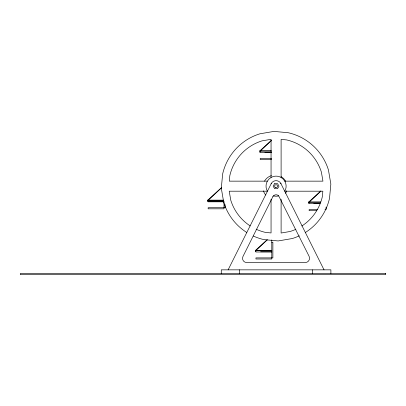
<?xml version="1.0" encoding="UTF-8"?>
<svg xmlns="http://www.w3.org/2000/svg" width="406" height="406" viewBox="0 0 406 406"><rect width="100%" height="100%" fill="white"/><g stroke="black" fill="none" stroke-linecap="round" stroke-linejoin="round"><path stroke-width="0.61" d="M271.122 183.847L272.177 182.269A5.517 5.517 0 0 1 279.983 182.269L281.038 183.847M272.898 196.636L273.497 195.834A3.654 3.654 0 0 1 278.663 195.834L309.113 256.338A4.288 4.288 0 0 1 305.276 262.54L246.711 262.54A4.182 4.182 0 0 1 242.971 256.485L272.928 196.58M228.121 269.848L271.411 183.273M250.208 225.934A47.441 47.441 0 0 1 230.76 200.188L229.223 191.196L267.376 191.196A10.048 10.048 0 0 1 267.376 181.147L268.975 179.066L271.056 177.468A10.048 10.048 0 0 1 281.104 177.468L283.185 179.066L284.784 181.147A10.048 10.048 0 0 1 284.784 191.196L322.851 191.196L322.339 196.692A47.441 47.441 0 0 1 301.871 225.99M271.644 152.529L260.236 152.529L260.236 151.068L271.553 140.461M224 201.812L208.156 201.812L208.156 200.351L221.285 188.049M271.781 251.984L255.937 251.984L255.937 250.522L267.255 239.921M319.918 203.66L309.144 203.66L309.144 202.198L320.918 191.165M259.754 150.961L271.416 140.303M207.674 200.239L221.666 187.455M255.455 250.416L267.112 239.758M308.661 202.086L320.791 191.008M271.162 150.859L259.754 150.859L259.754 152.321M260.236 151.068L271.644 151.068M264.94 152.316L271.127 152.316M271.644 158.436L260.236 158.436L260.236 159.533L271.644 159.533M267.376 181.147L229.309 181.147L229.821 175.651A47.441 47.441 0 0 1 262.063 140.852L271.056 139.314L271.056 177.468M284.784 181.147L322.937 181.147L321.4 172.154A47.441 47.441 0 0 0 286.6 139.913L281.104 139.405L281.104 177.468M223.518 200.143L207.674 200.143L207.674 201.604L224 201.599M208.156 200.351L223.366 200.351M320.704 201.99L308.661 201.99L308.661 203.452M309.144 202.198L320.552 202.198M313.848 203.447L320.04 203.447M317.385 209.567L309.144 209.567L309.144 210.663L316.751 210.663M324.988 209.567L326.084 209.567L326.084 207.075M271.781 242.316L272.878 242.316L272.878 257.891L255.937 257.891L255.937 258.987L271.781 258.987L271.781 239.9M255.937 250.522L271.781 250.522M260.637 251.771L271.781 251.771M280.749 183.273L324.039 269.848M330.89 273.502L330.89 269.848L221.27 269.848L221.27 273.502M312.62 269.848L312.62 273.502M281.104 199.255L281.104 233.029L290.097 231.491A47.441 47.441 0 0 0 295.893 229.273M271.299 250.68L271.299 250.314L255.455 250.314L255.455 251.776M271.056 199.244L271.056 232.942L265.56 232.43A47.441 47.441 0 0 1 256.161 229.228M239.54 269.848L239.54 273.502M225.097 204.604L225.097 207.72L208.156 207.72L208.156 208.816L224 208.816L224 202.112M286.641 190.856A12.155 12.155 0 0 1 285.575 193.281M265.737 195.022A12.155 12.155 0 0 1 263.453 190.856M264.519 181.127A12.155 12.155 0 0 1 271.396 175.61M281.125 176.676A12.155 12.155 0 0 1 285.575 181.127M305.276 232.557A54.81 54.81 0 0 0 329.525 198.326L330.849 184.08L328.444 169.977A54.81 54.81 0 0 0 288.235 132.726L273.989 131.402L259.886 133.807A54.81 54.81 0 0 0 222.635 174.017L221.311 188.262L223.716 202.371A54.81 54.81 0 0 0 246.741 232.471M299.258 235.84A54.81 54.81 0 0 1 292.274 238.535L278.171 240.941L263.925 239.616A54.81 54.81 0 0 1 253.293 236.018M278.678 195.88A10.048 10.048 0 0 1 273.482 195.88M274.618 183.639L273.157 186.171L274.618 188.704L277.542 188.704L279.003 186.171L277.542 183.639L274.618 183.639M385.7 273.502L20.3 273.502L20.3 274.598L385.7 274.598L385.7 273.502M275.349 187.435A1.462 1.462 0 0 0 277.542 186.171A1.462 1.462 0 0 0 275.349 184.908A1.462 1.462 0 0 0 275.349 187.435"/></g></svg>
